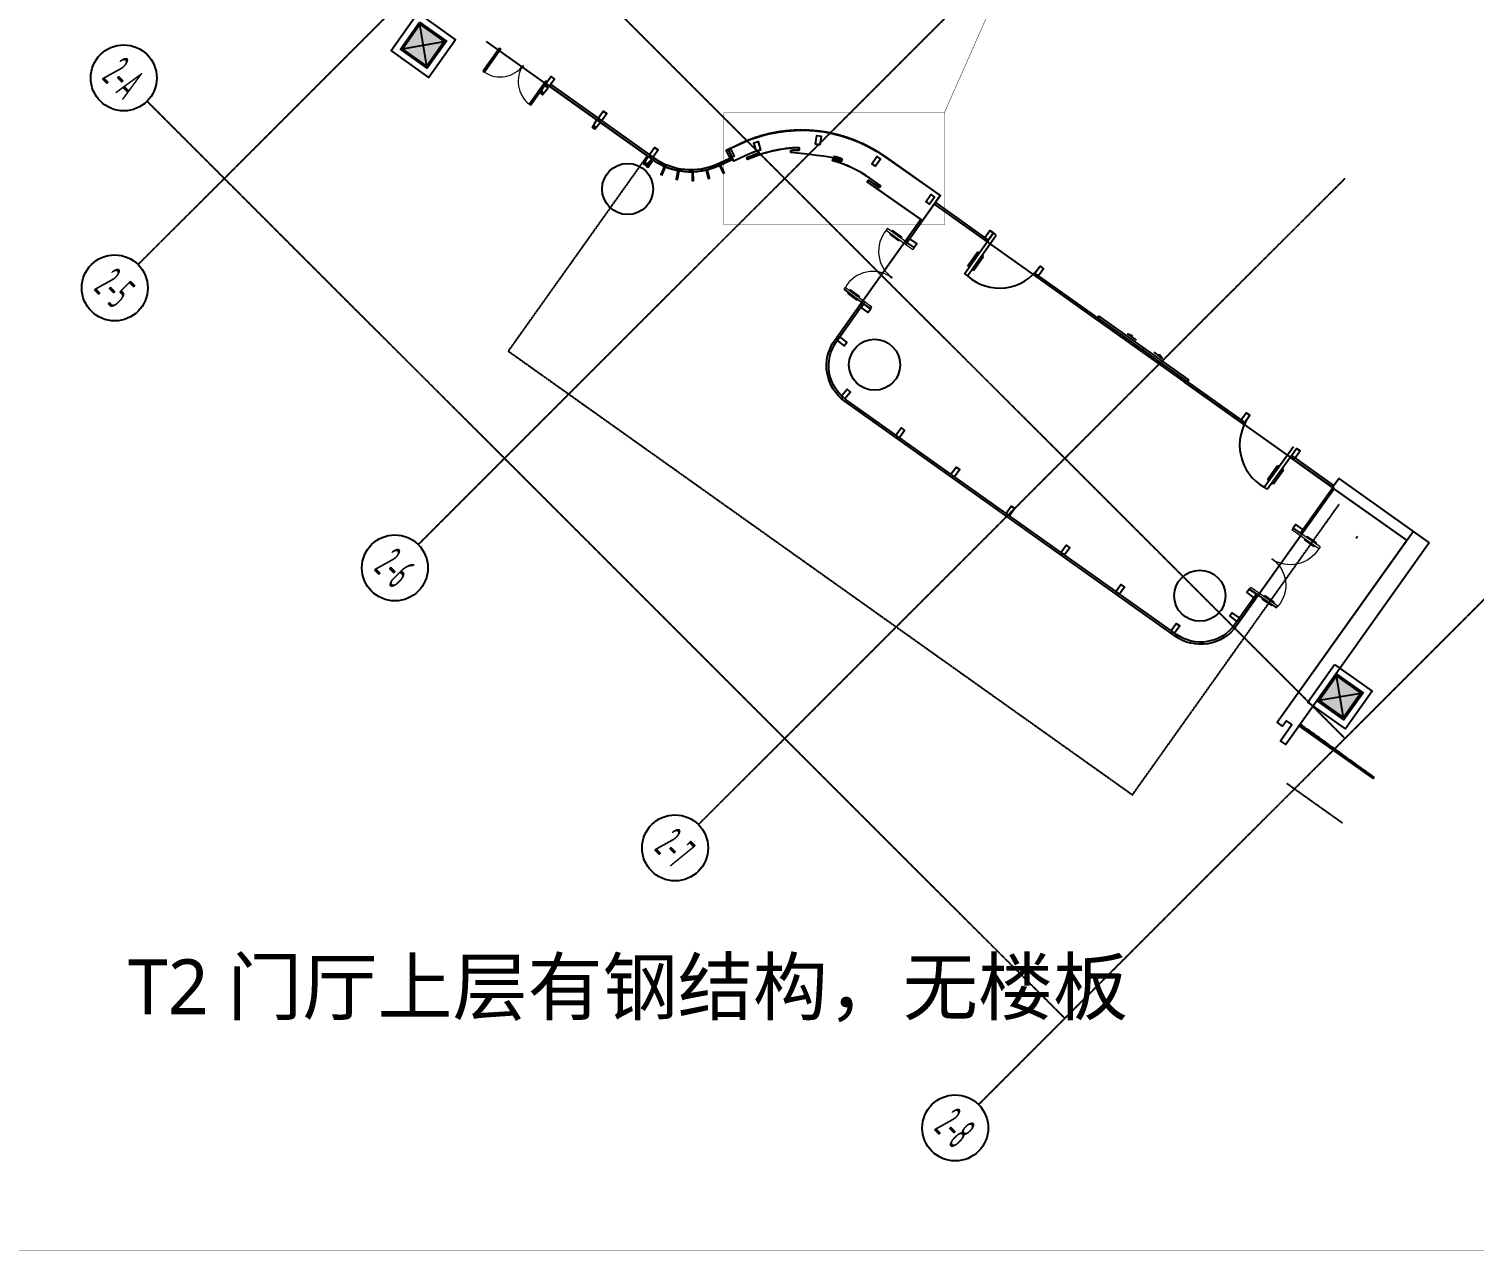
# Model space of a CAD drawing. Header units: millimetres. Extents: x 0 to 119933, y -45162 to 41221.
# Drawn here: x 54277 to 87105, y -45162 to -17383 of the extents above; entities that cross this region are included whole.
import ezdxf
from ezdxf.enums import TextEntityAlignment as Align

# ---------------------------------------------------------------- set-up
doc = ezdxf.new("R2010")
doc.units = ezdxf.units.MM
for name, pattern in [('CENTER', [2, 1.25, -0.25, 0.25, -0.25]), ('PX-GLAZ-F1$0$PX-GLAZ-F1$0$__DASH', [0.35, 0.25, -0.1]), ('UC-AXIS-150$0$CENTER', [2, 1.25, -0.25, 0.25, -0.25])]:
    doc.linetypes.add(name, pattern=pattern)
doc.layers.get('DEFPOINTS').update_dxf_attribs({"color": 166})
doc.layers.add('PX-GLAZ-F1$0$PX-GLAZ-F1$0$_EDO-ALUMINIUM-SECTION', color=90, linetype='Continuous', lineweight=30)
doc.layers.add('PX-GLAZ-F1$0$PX-GLAZ-F1$0$WINDOW', color=4, linetype='Continuous', lineweight=5)
for name, color, linetype in [('PX-GLAZ-F1$0$PX-GLAZ-F1$0$H上层轮廓投影线', 4, 'Continuous'), ('PX-GLAZ-F1$0$PX-GLAZ-F1$0$NSSH-0322', 2, 'Continuous'), ('PX-GLAZ-F1$0$PX-GLAZ-F1$0$PX-GLAZ-F1$0$PX-GLAZ-F1$0$幕墙线', 104, 'Continuous'), ('PX-GLAZ-F1$0$PX-GLAZ-F1$0$PX-PLAN-F1-T3$0$WINDOW', 4, 'Continuous'), ('PX-GLAZ-F1$0$PX-GLAZ-F1$0$XK', 7, 'Continuous'), ('PX-GLAZ-F1$0$xc', 3, 'Continuous'), ('T2-COLS-F1$0$0S-COLS-HATCH', 8, 'Continuous'), ('T2-COLS-F1$0$0S-COLS-LINE', 90, 'Continuous'), ('UC-AXIS-150$0$0S-AXIS', 1, 'UC-AXIS-150$0$CENTER'), ('UC-AXIS-150$0$0S-AXIS-DIMS', 1, 'Continuous'), ('UC-AXIS-150$0$0S-TEXT', 4, 'Continuous')]:
    doc.layers.add(name, color=color, linetype=linetype)
doc.styles.get("Standard").update_dxf_attribs({"font": 'arial.ttf'})
doc.styles.add('UC-AXIS-150$0$XD2008', font='xd-hzs.shx', dxfattribs={"width": 0.7, "bigfont": 'xd-hztxt.shx'})

# ---------------------------------------------------------------- blocks, each defined once
blk = doc.blocks.new('*U253')
at = {"layer": 'PX-GLAZ-F1$0$PX-GLAZ-F1$0$NSSH-0322'}
blk.add_lwpolyline([(136, 303), (186, 303), (186, 103), (86, 103), (86, 303), (136, 303)], dxfattribs=at)
blk = doc.blocks.new('*U254')
at = {"layer": 'PX-GLAZ-F1$0$xc', "color": 0, "linetype": 'ByBlock', "lineweight": -2}
for p, rotation in [((12719939, 615405, 41), 186.8145365253058), ((12721417, 615244, 41), 160.7594584426526), ((12722675, 614450, 41), 135.3744266043926), ((12723742, 613396, 41), 135.3744266043926)]:
    blk.add_blockref('*U253', p, dxfattribs=dict(at, rotation=rotation))
blk = doc.blocks.new('PX-GLAZ-F1$0$PX-GLAZ-F1$0$PX-PLAN-F1-T3$0$$DorLib2D$00000002')
for p, q in [((-0.5, 0), (-0.5, 0.4875)), ((-0.475, 0.4875), (-0.5, 0.4875)), ((-0.475, 0), (-0.475, 0.4875)), ((0.475, 0), (0.475, 0.4875)), ((0.475, 0.4875), (0.5, 0.4875)), ((0.5, 0), (0.5, 0.4875)), ((-0.5, 0), (-0.475, 0)), ((0.5, 0), (0.475, 0))]:
    blk.add_line(p, q)
at = {"lineweight": 13}
for centre, start, end in [((-0.4875, 0), 0, 88.53072), ((0.4875, 0), 91.46928, 180)]:
    blk.add_arc(centre, 0.4875, start, end, dxfattribs=at)
blk = doc.blocks.new('PX-GLAZ-F1$0$PX-GLAZ-F1$0$fin')
at = {"layer": 'PX-GLAZ-F1$0$PX-GLAZ-F1$0$NSSH-0322'}
for points in [[(12300750, 1167638), (12300750, 1167838), (12300850, 1167838), (12300850, 1167638), (12300750, 1167638)], [(12300800, 1167588), (12300750, 1167588)], [(12300850, 1167588), (12300830, 1167388), (12300815, 1167388), (12300815, 1167438), (12300785, 1167438), (12300785, 1167388), (12300770, 1167388), (12300750, 1167588)], [(12300792, 1167638), (12300792, 1167588)], [(12300800, 1167588), (12300850, 1167588)], [(12300808, 1167638), (12300808, 1167588)]]:
    blk.add_lwpolyline(points, dxfattribs=at)
blk = doc.blocks.new('PX-GLAZ-F1$0$PX-GLAZ-F1$0$$DorLib2D$00000011')
for p, q in [((-0.533, 0.458), (-0.533, -0.009)), ((-0.533, 0.458), (-0.5, 0.458)), ((-0.5, 0.458), (-0.5, -0.009)), ((0.5, 0.471), (0.5, 0.004)), ((0.533, 0.471), (0.5, 0.471)), ((0.533, 0.471), (0.533, 0.004)), ((-0.55, 0.383), (-0.533, 0.383)), ((-0.55, 0.221), (-0.533, 0.221)), ((-0.483, 0.383), (-0.5, 0.383)), ((-0.483, 0.221), (-0.5, 0.221)), ((0.483, 0.396), (0.5, 0.396)), ((0.483, 0.235), (0.5, 0.235)), ((0.55, 0.396), (0.533, 0.396)), ((0.55, 0.235), (0.533, 0.235)), ((0.533, 0.004), (0.5, 0.004)), ((-0.533, -0.009), (-0.5, -0.009))]:
    blk.add_line(p, q)
at = {"lineweight": 13}
for p, q in [((-0.55, 0.383), (-0.55, 0.221)), ((-0.483, 0.383), (-0.483, 0.221)), ((0.483, 0.396), (0.483, 0.235)), ((0.55, 0.396), (0.55, 0.235))]:
    blk.add_line(p, q, dxfattribs=at)
for centre, radius, start, end in [((-0.45, 0.011, 0.001), 0.45, 359.1497, 96.4455), ((0.468, 0.003), 0.468, 86.131, 179.9077)]:
    blk.add_arc(centre, radius, start, end, dxfattribs=at)
blk = doc.blocks.new('T2-COLS-F1$0$COL-1150')
at = {"layer": 'T2-COLS-F1$0$0S-COLS-HATCH'}
h = blk.add_hatch(color=256, dxfattribs=at)
h.dxf.hatch_style = 1
h.paths.add_polyline_path([(-340, 340), (340, 340), (340, -340), (-340, -340)])
at = {"layer": 'DEFPOINTS'}
for p, q in [((-340, -340), (340, 340)), ((340, -340), (-340, 340))]:
    blk.add_line(p, q, dxfattribs=at)
blk.add_lwpolyline([(-525, 525), (525, 525), (525, -525), (-525, -525)], close=True, dxfattribs=at)
at = {"layer": 'T2-COLS-F1$0$0S-COLS-LINE'}
for points in [[(-375, 375), (375, 375), (375, -375), (-375, -375)], [(-340, 340), (340, 340), (340, -340), (-340, -340)]]:
    blk.add_lwpolyline(points, close=True, dxfattribs=at)

msp = doc.modelspace()

# ---------------------------------------------------------------- linework, layer by layer
for p, q in [((75529.63, -22950.25, 81.15), (75596, -22997.14, 81.15)), ((82642.86, -27307.76, 81.15), (82675.87, -27331.44, 81.15)), ((82741.9, -27378.81, 81.15), (82774.92, -27402.5, 81.15)), ((84460.28, -28921.73, 20.22), (84429.92, -28965.58, 20.22))]:
    msp.add_line(p, q)
at = {"layer": 'DEFPOINTS', "color": 2, "linetype": 'CENTER', "ltscale": 100, "const_width": 10}
msp.add_lwpolyline([(25202.03, -2513.56), (119827.63, -2513.56, -0.41421356), (119927.63, -2613.56), (119927.63, -45057.12, -0.41421356), (119827.63, -45157.12), (25202.03, -45157.12, -0.41421356), (25102.03, -45057.12), (25102.03, -2613.56, -0.41421356)], format="xyb", close=True, dxfattribs=at)
msp.add_lwpolyline([(81026.98, -5811.47), (75075.66, -19281.66)], dxfattribs=at)
msp.add_lwpolyline([(70064.02, -19281.66), (75075.66, -19281.66), (75075.66, -21834.16), (70064.02, -21834.16)], close=True, dxfattribs=at)
at = {"layer": 'PX-GLAZ-F1$0$PX-GLAZ-F1$0$_EDO-ALUMINIUM-SECTION'}
msp.add_rational_spline([(83151.43, -33191.64), (84156.95, -33906.85), (84845.22, -34407.68)], [1, 0.999720983744, 0.999671555454], degree=2, dxfattribs=at)
at = {"layer": 'PX-GLAZ-F1$0$PX-GLAZ-F1$0$H上层轮廓投影线', "linetype": 'PX-GLAZ-F1$0$PX-GLAZ-F1$0$__DASH', "ltscale": 10, "elevation": -0.03}
msp.add_lwpolyline([(84114.53, -35434.97), (82854.41, -34538.67)], dxfattribs=at)
at = {"layer": 'PX-GLAZ-F1$0$PX-GLAZ-F1$0$NSSH-0322', "color": 4}
for p, q in [((75528.92, -22951.26, 81.15), (76185.35, -22022.04, 81.15)), ((75595.29, -22998.15, 81.15), (76251.72, -22068.92, 81.15)), ((76251.72, -22068.92, 81.15), (76185.35, -22022.04, 81.15)), ((75600.77, -22779.13, 81.15), (75828.14, -22457.27, 81.15)), ((75733.52, -22872.9, 81.15), (75960.89, -22551.04, 81.15)), ((75861.33, -22480.71, 81.15), (75828.14, -22457.27, 81.15)), ((75960.89, -22551.04, 81.15), (75927.7, -22527.6, 81.15)), ((75733.52, -22872.9, 81.15), (75700.33, -22849.46, 81.15)), ((82340.06, -27799.58, 81.15), (83003.21, -26875.13, 81.15)), ((82406.09, -27846.94, 81.15), (83069.24, -26922.5, 81.15)), ((82413.16, -27627.97, 81.15), (82642.86, -27307.76, 81.15)), ((82545.22, -27722.7, 81.15), (82774.92, -27402.5, 81.15)), ((82406.09, -27846.94, 81.15), (82340.06, -27799.58, 81.15)), ((82413.16, -27627.97, 81.15), (82446.18, -27651.65, 81.15)), ((82545.22, -27722.7, 81.15), (82512.21, -27699.02, 81.15))]:
    msp.add_line(p, q, dxfattribs=at)
for points in [[(66101.97, -18687.19), (68445.17, -20353.96)], [(66130.96, -18646.45), (68474.15, -20313.21)], [(74166.06, -22230.33), (74533.83, -21713.12)], [(74193.97, -22277.36), (74576.39, -21739.55)], [(73887.93, -23044.9), (73847.19, -23015.9)], [(83893.28, -27810.8), (83159.42, -28842.86)], [(83924.85, -27833.25), (83191.35, -28864.8)]]:
    msp.add_lwpolyline(points, dxfattribs=at)
at = {"layer": 'PX-GLAZ-F1$0$PX-GLAZ-F1$0$NSSH-0322', "color": 2, "elevation": 40.58}
for points in [[(70300.78, -20054.12), (70436.86, -19991.01, -0.26793787), (73725.1, -20285.67), (74980.27, -21168.46)], [(70842.2, -20152, 0.02504709), (70563.71, -20264.57), (70291.55, -20390.78), (70164.7, -20117.22), (70300.78, -20054.12)], [(70841.22, -20149.17, 0.02504709), (70562.45, -20261.85), (70293.01, -20386.79), (70168.68, -20118.68), (70302.04, -20056.84)], [(71775.6, -20086.62, 0.10460415), (70605.78, -20355.29), (70584.75, -20309.93, -0.02504709), (70858.59, -20199.24)], [(71775.55, -20083.62, 0.10434297), (70607.24, -20351.31), (70588.73, -20311.39, -0.02479244), (70859.58, -20202.08, -0.02479244)], [(71776.47, -20136.61, 0.01696379), (71583.39, -20146.51), (71587.64, -20196.33, -0.08748512)], [(71776.52, -20139.61, 0.01670028), (71586.63, -20149.24), (71590.37, -20193.09, -0.0872155)], [(72733.29, -20393.42, 0.01819989), (72542.33, -20334.28, 0.01819989)], [(72734.28, -20390.59, 0.01819989), (72543.11, -20331.39)], [(72750.8, -20343.39, 0.01819989), (72556.15, -20283.12)], [(72751.79, -20340.56, 0.01819989), (72556.93, -20280.22, 0.01819989)], [(73624.43, -20950.29), (73379.05, -20777.7, 0.08748512), (72530.07, -20379.65, 0.08748512)], [(73626.16, -20947.84), (73380.77, -20775.25, 0.08748512), (72530.85, -20376.76, 0.08748512)]]:
    msp.add_lwpolyline(points, format="xyb", dxfattribs=at)
at = {"layer": 'PX-GLAZ-F1$0$PX-GLAZ-F1$0$NSSH-0322', "linetype": 'PX-GLAZ-F1$0$PX-GLAZ-F1$0$__DASH', "ltscale": 3, "elevation": 40.58}
msp.add_lwpolyline([(70300.78, -20054.12), (70436.86, -19991.01, -0.26793787), (73725.1, -20285.67), (74981.36, -21166.92)], format="xyb", dxfattribs=at)
at = {"layer": 'PX-GLAZ-F1$0$PX-GLAZ-F1$0$NSSH-0322', "ltscale": 3, "elevation": 40.58}
msp.add_lwpolyline([(70302.04, -20056.84), (70438.12, -19993.73, -0.26793802), (73723.38, -20288.13), (74979.63, -21169.38)], format="xyb", dxfattribs=at)
at = {"layer": 'PX-GLAZ-F1$0$PX-GLAZ-F1$0$NSSH-0322', "linetype": 'PX-GLAZ-F1$0$PX-GLAZ-F1$0$__DASH', "ltscale": 3}
msp.add_lwpolyline([(68322.93, -20267.02), (65165.39, -24706.25), (79344.93, -34791.88), (84037.93, -28191.91)], dxfattribs=at)
at = {"layer": 'PX-GLAZ-F1$0$PX-GLAZ-F1$0$NSSH-0322', "elevation": 40.58}
for points in [[(68433.06, -20345.16), (68317.13, -20508.14), (68341.58, -20525.53), (68457.5, -20362.55)], [(68712.28, -20505.3), (68633.8, -20689.26), (68661.39, -20701.03), (68739.87, -20517.07)], [(69019.27, -20602.2), (68981.85, -20798.67), (69011.32, -20804.28), (69048.74, -20607.81)], [(69339.87, -20631.36), (69345.23, -20831.29), (69375.22, -20830.49), (69369.86, -20630.56)], [(69659.31, -20591.45), (69707.2, -20785.63), (69736.33, -20778.44), (69688.44, -20584.26)], [(70074.33, -20653.33), (69990.19, -20471.89), (69962.97, -20484.51), (70047.11, -20665.95)]]:
    msp.add_lwpolyline(points, close=True, dxfattribs=at)
at = {"layer": 'PX-GLAZ-F1$0$PX-GLAZ-F1$0$NSSH-0322', "color": 4, "elevation": 40.58}
for points in [[(68445.26, -20353.83, 0.26798686), (69938.73, -20495.52), (70269.87, -20344.02)], [(68474.24, -20313.09, 0.26798686), (69917.93, -20450.05)]]:
    msp.add_lwpolyline(points, format="xyb", dxfattribs=at)
for points in [[(69917.93, -20450.05), (70249.07, -20298.55)], [(74867.42, -21328.92), (76070.52, -22184.59)], [(74838.65, -21369.82), (76041.67, -22225.43)], [(77085.62, -22967.97), (78566.7, -24021.44)], [(77121.23, -22931.95), (81904.18, -26333.97)], [(78596.37, -23979.72), (78566.7, -24021.44)], [(79435.42, -24455.18), (79239.88, -24316.01), (79336.76, -24349.48), (79320, -24373.03)], [(79573.54, -24676.23), (79602.53, -24635.49)], [(79827.64, -24734.33), (80023.17, -24873.5), (79959.81, -24792.93), (79943.05, -24816.48)], [(80551.55, -25371.57), (80522.08, -25412.93)], [(80522.08, -25412.93), (81881.48, -26379.84)], [(82925.71, -27122.58), (83884.13, -27804.29)], [(82955.17, -27081.52), (83913.42, -27763.1)]]:
    msp.add_lwpolyline(points, dxfattribs=at)
at = {"layer": 'PX-GLAZ-F1$0$PX-GLAZ-F1$0$NSSH-0322'}
for points, elevation in [([(70269.87, -20344.02), (70248.84, -20298.66), (70203.48, -20319.7), (70119.34, -20138.25), (70210.06, -20096.19), (70294.2, -20277.63), (70248.84, -20298.66)], 40.58), ([(70842.2, -20152), (70858.59, -20199.24)], 40.58), ([(72543.11, -20331.39), (72530.07, -20379.65)], 40.58), ([(72546, -20332.17), (72532.96, -20380.44)], 40.58), ([(76000.19, -22197.49), (76029.04, -22156.65), (75988.2, -22127.8), (76103.59, -21964.45), (76185.27, -22022.15), (76069.87, -22185.5), (76029.04, -22156.65)], 81.15), ([(77141.3, -23008.58), (77170.15, -22967.74), (77129.31, -22938.89), (77244.7, -22775.54), (77326.38, -22833.24), (77210.98, -22996.59), (77170.15, -22967.74)], 40.58), ([(72624.73, -24397.19), (72665.35, -24426.34), (72636.2, -24466.96), (72798.69, -24583.57), (72857, -24502.32), (72694.51, -24385.72), (72665.35, -24426.34)], 40.58), ([(81827.39, -26340.7), (81856.24, -26299.87), (81815.4, -26271.02), (81930.79, -26107.66), (82012.47, -26165.36), (81897.07, -26328.71), (81856.24, -26299.87)], 40.58), ([(82968.13, -27152.09), (82996.98, -27111.26), (82956.14, -27082.41), (83071.54, -26919.06), (83153.22, -26976.75), (83037.82, -27140.11), (82996.98, -27111.26)], 40.58), ([(83226.9, -28833.83), (83186.29, -28804.67), (83215.45, -28764.05), (83053, -28647.4), (82994.67, -28728.62), (83157.12, -28845.28), (83186.29, -28804.67)], 20.22), ([(82172.93, -30301.54), (82132.32, -30272.38), (82161.49, -30231.77), (81999.03, -30115.11), (81940.7, -30196.33), (82103.16, -30312.99), (82132.32, -30272.38)], 20.22), ([(81786.51, -30839.67), (81745.89, -30810.5), (81775.06, -30769.89), (81612.6, -30653.23), (81554.27, -30734.46), (81716.73, -30851.12), (81775.06, -30769.89)], 20.22)]:
    msp.add_lwpolyline(points, dxfattribs=dict(at, elevation=elevation))
at = {"layer": 'PX-GLAZ-F1$0$PX-GLAZ-F1$0$NSSH-0322', "const_width": 50, "elevation": 40.58}
for points in [[(70842.2, -20152), (70858.59, -20199.24)], [(71776.47, -20136.61), (71775.6, -20086.62)], [(72734.28, -20390.59), (72750.8, -20343.39)], [(73595.37, -20991.38), (73624.13, -20950.48)]]:
    msp.add_lwpolyline(points, dxfattribs=at)
at = {"layer": 'PX-GLAZ-F1$0$PX-GLAZ-F1$0$NSSH-0322', "color": 2, "elevation": 40.58}
for points in [[(74576.28, -21739.7), (73321.41, -20859.42), (73349.98, -20818.79), (73595.37, -20991.38)], [(74578.01, -21737.25), (73325.59, -20858.69), (73350.71, -20822.97), (73593.64, -20993.83)]]:
    msp.add_lwpolyline(points, dxfattribs=at)
at = {"layer": 'PX-GLAZ-F1$0$PX-GLAZ-F1$0$NSSH-0322'}
for points in [[(74576.12, -21737.88), (74979.7, -21164.06)], [(74578.57, -21739.61), (74982.16, -21165.78)], [(74211.01, -22167.12), (74251.86, -22195.95), (74280.69, -22155.09), (74444.11, -22270.39), (74386.45, -22352.1), (74223.04, -22236.8), (74251.86, -22195.95)], [(73169.29, -23643.55), (73210.14, -23672.37), (73238.97, -23631.52), (73402.38, -23746.82), (73344.73, -23828.53), (73181.31, -23713.23), (73210.14, -23672.37)], [(72738.18, -25793.07), (72771.21, -25755.54), (72733.67, -25722.51), (72865.8, -25572.36), (72940.87, -25638.42), (72808.75, -25788.57), (72771.21, -25755.54)], [(73985.22, -26686.36), (74014.07, -26645.52), (73973.23, -26616.68), (74088.63, -26453.32), (74170.3, -26511.02), (74054.91, -26674.37), (74014.07, -26645.52)], [(75234.81, -27574.44), (75263.65, -27533.6), (75222.82, -27504.75), (75338.21, -27341.4), (75419.89, -27399.1), (75304.49, -27562.45), (75263.65, -27533.6)], [(76484.17, -28462.77), (76513.02, -28421.93), (76472.18, -28393.08), (76587.58, -28229.73), (76669.25, -28287.42), (76553.86, -28450.78), (76513.02, -28421.93)], [(77733.3, -29351.45), (77762.15, -29310.61), (77721.31, -29281.76), (77836.71, -29118.41), (77918.39, -29176.11), (77802.99, -29339.46), (77762.15, -29310.61)], [(78980.06, -30243.49), (79008.91, -30202.66), (78968.07, -30173.81), (79083.47, -30010.46), (79165.14, -30068.15), (79049.75, -30231.51), (79008.91, -30202.66)], [(80232.82, -31128.78), (80261.67, -31087.94), (80220.83, -31059.09), (80336.23, -30895.74), (80417.9, -30953.44), (80302.51, -31116.79), (80261.67, -31087.94)]]:
    msp.add_lwpolyline(points, dxfattribs=at)
at = {"layer": 'PX-GLAZ-F1$0$PX-GLAZ-F1$0$NSSH-0322', "color": 4}
for points in [[(82202.17, -30255.92), (81708.32, -30950.45, -0.41421395), (80313.85, -31185.93), (72816.07, -25854.49, -0.41421446), (72580.6, -24460.02), (73209.91, -23575)], [(82161.06, -30227.46), (81667.57, -30921.48, -0.41421395), (80342.82, -31145.18), (72845.04, -25813.75, -0.41421446), (72621.34, -24488.99), (73266.59, -23581.56)]]:
    msp.add_lwpolyline(points, format="xyb", dxfattribs=at)
at = {"layer": 'PX-GLAZ-F1$0$PX-GLAZ-F1$0$NSSH-0322', "color": 4, "elevation": 40.58}
msp.add_lwpolyline([(80592.27, -25400.58), (78555.62, -23950.74), (78584.61, -23910), (80621.27, -25359.84)], close=True, dxfattribs=at)
at = {"layer": 'PX-GLAZ-F1$0$PX-GLAZ-F1$0$NSSH-0322', "color": 30, "elevation": 40.58}
msp.add_lwpolyline([(85575.45, -29007.3), (83884.12, -27804.29), (84028.78, -27600.92), (86086.8, -29064.76)], dxfattribs=at)
at = {"layer": 'PX-GLAZ-F1$0$PX-GLAZ-F1$0$NSSH-0322'}
msp.add_lwpolyline([(86086.8, -29064.76), (82826, -33649.17), (82703.76, -33562.22), (82964.59, -33195.52), (82842.36, -33108.58), (82755.41, -33230.81), (82633.18, -33143.87), (85720.1, -28803.93)], close=True, dxfattribs=at)
for centre in [(67877.37, -21022.4, 81.15), (73486.15, -25017.49, 172.53), (80875.51, -30266.62)]:
    msp.add_circle(centre, 580.33, dxfattribs=at)
at = {"layer": 'PX-GLAZ-F1$0$PX-GLAZ-F1$0$NSSH-0322', "color": 4}
for centre, start, end in [((76324.18, -22179.6, 83.98), 228.316037, 325.611849), ((82874.91, -26842.89, 83.98), 143.496006, 240.791818)]:
    msp.add_arc(centre, 1096.05, start, end, dxfattribs=at)
at = {"layer": 'PX-GLAZ-F1$0$PX-GLAZ-F1$0$NSSH-0322'}
for p in [(68726.08, -20511.19, 40.58), (69034.01, -20605, 40.58), (69354.87, -20630.96, 40.58), (69673.87, -20587.86, 40.58), (69976.58, -20478.2, 40.58)]:
    msp.add_point(p, dxfattribs=at)
at = {"layer": 'PX-GLAZ-F1$0$PX-GLAZ-F1$0$PX-GLAZ-F1$0$PX-GLAZ-F1$0$幕墙线'}
msp.add_line((74838.65, -21369.82), (83926.06, -27831.55), dxfattribs=at)
msp.add_lwpolyline([(84830.38, -34428.55), (83131.26, -33219.99), (82826, -33649.17), (82703.76, -33562.22), (82964.59, -33195.52), (82842.36, -33108.58), (82755.41, -33230.82), (82633.18, -33143.87), (85575.45, -29007.3), (83924.85, -27833.25), (81708.32, -30950.45, -0.41421395), (80313.85, -31185.93), (72816.07, -25854.49, -0.41421446), (72580.6, -24460.02), (74535.35, -21710.99), (73321.41, -20859.42), (73349.98, -20818.79), (73595.37, -20991.38), (73624.32, -20950.21), (73379.05, -20777.7, 0.08748512), (72530.07, -20379.65), (72543.11, -20331.39, -0.01819989), (72734.28, -20390.59), (72750.8, -20343.39, 0.01819989), (71587.64, -20196.33), (71583.39, -20146.51, -0.01696379), (71776.47, -20136.61), (71775.6, -20086.62, 0.10460415), (70605.78, -20355.29), (70584.75, -20309.93, -0.02504709), (70858.59, -20199.24), (70842.2, -20152, 0.02504709), (70563.71, -20264.57), (70291.55, -20390.78), (70269.87, -20344.02), (69938.73, -20495.52, -0.26788368), (68445.17, -20353.96), (64672.3, -17670.23)], format="xyb", dxfattribs=at)
at = {"layer": 'PX-GLAZ-F1$0$PX-GLAZ-F1$0$XK'}
msp.add_lwpolyline([(73395.73, -23742.13), (72793.13, -23301.24)], dxfattribs=at)
at = {"layer": 'PX-GLAZ-F1$0$PX-GLAZ-F1$0$XK', "elevation": 20.22}
msp.add_lwpolyline([(82005.65, -30119.86), (82619.54, -30544.89)], dxfattribs=at)
at = {"layer": 'UC-AXIS-150$0$0S-AXIS'}
for p, q in [((56757.03, -22740.2), (71443.64, -8053.59)), ((84171.56, -33509.43), (63326.05, -12663.92)), ((63120.99, -29104.16), (77807.6, -14417.55)), ((77807.6, -39873.39), (56962.09, -19027.89)), ((69484.95, -35468.12), (84171.56, -20781.51)), ((75848.92, -41832.08), (90535.52, -27145.47))]:
    msp.add_line(p, q, dxfattribs=at)
at = {"layer": 'UC-AXIS-150$0$0S-AXIS-DIMS'}
for centre in [(56431.76, -18497.56), (56226.7, -23270.53), (62590.66, -29634.49), (68954.62, -35998.45), (75318.59, -42362.41)]:
    msp.add_circle(centre, 750, dxfattribs=at)

# ---------------------------------------------------------------- block references
at = {"layer": 'PX-GLAZ-F1$0$PX-GLAZ-F1$0$NSSH-0322', "rotation": 324.5748802345814}
for p in [(-10634345.39, 6159881.75), (-10633157.15, 6159097.67), (-10631993.68, 6158270.48, 81.15)]:
    msp.add_blockref('PX-GLAZ-F1$0$PX-GLAZ-F1$0$fin', p, dxfattribs=at)
at = {"layer": 'PX-GLAZ-F1$0$PX-GLAZ-F1$0$PX-PLAN-F1-T3$0$WINDOW', "color": 2, "xscale": 1324.692623234739, "yscale": 1324.692623234739, "zscale": -1324.692623234701, "rotation": 144.5748802346956}
msp.add_blockref('PX-GLAZ-F1$0$PX-GLAZ-F1$0$PX-PLAN-F1-T3$0$$DorLib2D$00000002', (65509.85, -18204.41), dxfattribs=at)
at = {"layer": 'PX-GLAZ-F1$0$PX-GLAZ-F1$0$WINDOW', "yscale": 1600, "zscale": 1600}
for p, xscale, rotation in [((73887.93, -23044.9), 1600, 53.80914811651338), ((82503.29, -29426.5, 20.22), -1600, 235.3029951449396)]:
    msp.add_blockref('PX-GLAZ-F1$0$PX-GLAZ-F1$0$$DorLib2D$00000011', p, dxfattribs=dict(at, xscale=xscale, rotation=rotation))
at = {"layer": 'PX-GLAZ-F1$0$xc', "rotation": 9.576383964024044}
msp.add_blockref('*U254', (-12369407.44, -2742769.05), dxfattribs=at)
at = {"layer": 'T2-COLS-F1$0$0S-COLS-LINE', "rotation": 324.5764606320558}
for p in [(63239.02, -17752.83), (84059.45, -32562.02)]:
    msp.add_blockref('T2-COLS-F1$0$COL-1150', p, dxfattribs=at)

# ---------------------------------------------------------------- texts
at = {"insert": (56525.68, -38528.52), "char_height": 1250, "attachment_point": 1}
msp.add_mtext_dynamic_manual_height_columns('{\\fMicrosoft YaHei|b0|i0|c134|p34;T2 门厅上层有钢结构，无楼板}', width=23651.7612, gutter_width=6250, heights=[0], dxfattribs=at)
at = {"layer": 'UC-AXIS-150$0$0S-TEXT', "style": 'UC-AXIS-150$0$XD2008', "width": 0.5}
for s, p in [('2-A', (56431.76, -18497.56)), ('2-5', (56226.7, -23270.53)), ('2-6', (62590.66, -29634.49)), ('2-7', (68954.62, -35998.45)), ('2-8', (75318.59, -42362.41))]:
    msp.add_text(s, height=750, rotation=315, dxfattribs=at).set_placement(p, align=Align.MIDDLE)

doc.saveas('drawing.dxf')
